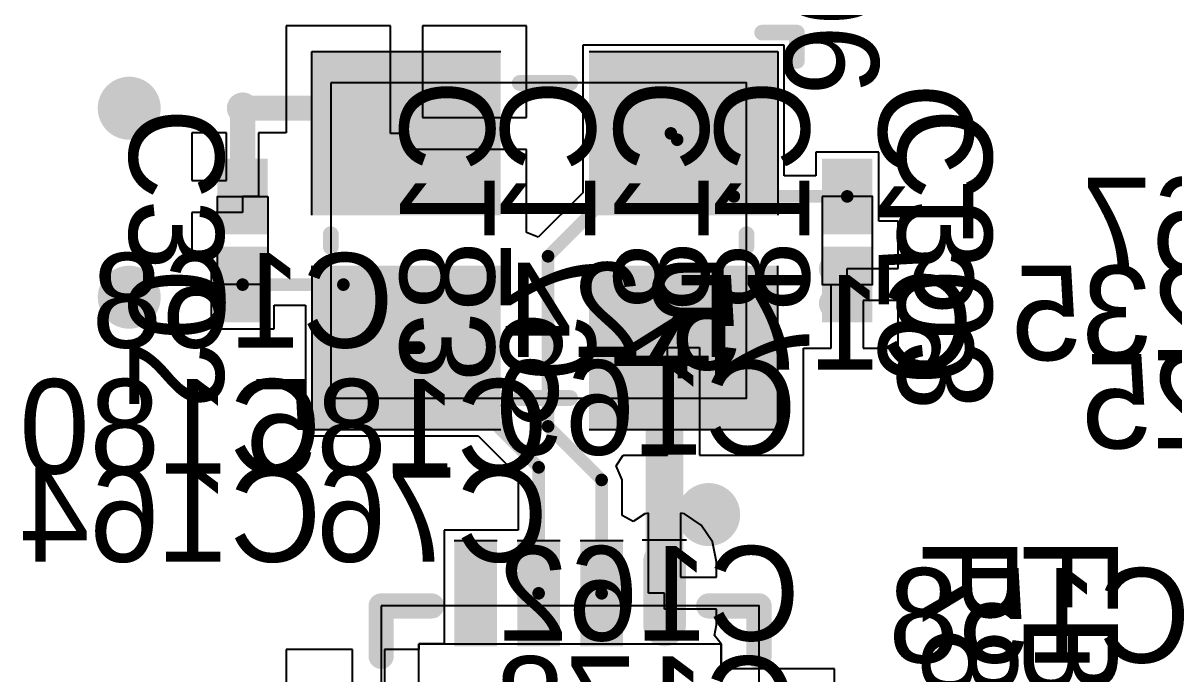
# Model space of a CAD drawing. Header units: millimetres. Extents: x 15 to 122, y 23 to 96.
# Drawn here: x 53.16 to 62.29, y 79.51 to 84.68 of the extents above; entities that cross this region are included whole.
import ezdxf

# ---------------------------------------------------------------- set-up
doc = ezdxf.new("R2010")
doc.units = ezdxf.units.MM
for name, color, linetype in [('BottomLayer', 5, 'Continuous'), ('BottomOverlay', 54, 'Continuous'), ('TopLayer', 1, 'Continuous'), ('TopOverlay', 2, 'Continuous'), ('TopPaste', 8, 'Continuous'), ('TopSolder', 216, 'Continuous'), ('Upper Modules', 80, 'Continuous')]:
    doc.layers.add(name, color=color, linetype=linetype)
doc.styles.get("Standard").update_dxf_attribs({"font": 'ARExthalf2.shx', "width": 0.1})

msp = doc.modelspace()

# ---------------------------------------------------------------- linework, layer by layer
at = {"layer": 'BottomLayer', "const_width": 0.2499995}
for points in [[(53.87498496, 83.99997424, 1), (54.12498192, 83.99997424, 1)], [(53.87498496, 82.4999747, 1), (54.12498192, 82.4999747, 1)]]:
    msp.add_lwpolyline(points, format="xyb", close=True, dxfattribs=at)
at = {"layer": 'TopLayer'}
for p, q in [((56.07300189999999, 84.65399884), (55.2460033, 84.65399884)), ((55.2460033, 84.65399884), (55.2460033, 83.80399799999999)), ((56.07300189999999, 83.80000004), (56.07300189999999, 84.65399884)), ((57.1540005, 84.65399884), (56.3270019, 84.65399884)), ((56.3270019, 84.65399884), (56.3270019, 83.92700004)), ((57.1540005, 83.92700004), (57.1540005, 84.65399884)), ((59.20000098, 84.49999864), (57.60000418, 84.49999864)), ((57.60000418, 84.49999864), (57.60000418, 83.3296149)), ((59.20000098, 83.46235784), (59.20000098, 84.49999864)), ((56.3270019, 83.92700004), (57.1540005, 83.92700004)), ((54.7730045, 83.80399799999999), (54.49600479999999, 83.80399799999999)), ((54.49600479999999, 83.80399799999999), (54.49600479999999, 83.4269985)), ((54.7730045, 83.4269985), (54.7730045, 83.80399799999999)), ((55.2460033, 83.80399799999999), (55.0270045, 83.80399799999999)), ((55.0270045, 83.80399799999999), (55.0270045, 83.2999985)), ((56.2000019, 83.80000004), (56.07300189999999, 83.80000004)), ((56.2000019, 83.67300003999999), (56.2000019, 83.80000004)), ((57.1540005, 83.67300003999999), (56.2000019, 83.67300003999999)), ((57.1540005, 83.01427136), (57.1540005, 83.67300003999999)), ((59.94999948, 83.65000033999999), (59.45000048, 83.65000033999999)), ((59.45000048, 83.65000033999999), (59.45000048, 83.46235784)), ((59.94999948, 83.10399939999999), (59.94999948, 83.65000033999999)), ((54.49600479999999, 83.4269985), (54.7730045, 83.4269985)), ((59.45000048, 83.46235784), (59.20000098, 83.46235784)), ((55.0270045, 83.2999985), (54.90000449999999, 83.2999985)), ((54.90000449999999, 83.2999985), (54.90000449999999, 83.17299849999999)), ((57.60000418, 83.3296149), (57.24639045999999, 82.97600118)), ((54.90000449999999, 83.17299849999999), (54.49600479999999, 83.17299849999999)), ((54.49600479999999, 83.17299849999999), (54.49600479999999, 82.795999)), ((60.10399967999999, 83.10399939999999), (59.94999948, 83.10399939999999)), ((60.10399967999999, 82.7269999), (60.10399967999999, 83.10399939999999)), ((57.20687314, 82.99237147999999), (57.1540005, 83.01427136)), ((57.20687059999999, 82.99236893999999), (57.20687314, 82.99237147999999)), ((57.24639045999999, 82.97600118), (57.20687059999999, 82.99236893999999)), ((54.49600479999999, 82.795999), (54.650005, 82.795999)), ((54.650005, 82.795999), (54.650005, 82.24999806)), ((59.69999997999999, 82.5999999), (59.69999997999999, 82.7269999)), ((59.69999997999999, 82.7269999), (60.10399967999999, 82.7269999)), ((59.57299998, 82.0960004), (59.57299998, 82.5999999)), ((59.57299998, 82.5999999), (59.69999997999999, 82.5999999)), ((55.150004, 82.24999806), (55.150004, 82.43763548)), ((55.150004, 82.43763548), (55.4000035, 82.43763548)), ((55.4000035, 82.43763548), (55.4000035, 81.39999976)), ((60.10399967999999, 82.47299989999999), (59.82699998, 82.47299989999999)), ((59.82699998, 82.47299989999999), (59.82699998, 82.0960004)), ((60.10399967999999, 82.0960004), (60.10399967999999, 82.47299989999999)), ((54.650005, 82.24999806), (55.150004, 82.24999806)), ((58.27300258, 81.24599956), (58.27300258, 82.09999836)), ((58.27300258, 82.09999836), (58.52700257999999, 82.09999836)), ((58.52700257999999, 82.09999836), (58.52700257999999, 81.24599956)), ((59.35400118, 81.24599956), (59.35400118, 82.0960004)), ((59.35400118, 82.0960004), (59.57299998, 82.0960004)), ((59.82699998, 82.0960004), (60.10399967999999, 82.0960004)), ((55.4000035, 81.39999976), (56.77038938, 81.39999976)), ((56.77038938, 81.39999976), (57.087643, 81.08274614)), ((57.86561706, 81.16285266), (57.92117448, 81.24599956)), ((57.92117448, 81.24599956), (58.27300258, 81.24599956)), ((58.52700257999999, 81.24599956), (59.35400118, 81.24599956)), ((57.91236322, 81.04999792), (57.86561706, 81.16285266)), ((57.087643, 81.08274614), (57.087643, 80.64999872)), ((57.91236322, 80.76634849999999), (57.91236322, 81.04999792)), ((58.09237048, 80.78055726), (58.00055709999999, 80.71920863999999)), ((58.12300287999999, 80.78665072), (58.09237048, 80.78055726)), ((58.12300287999999, 80.14999972), (58.12300287999999, 80.78665072)), ((58.40763527999999, 80.78055726), (58.37700288, 80.78665072)), ((58.37700288, 80.78665072), (58.37700288, 80.27699971999999)), ((58.54126976, 80.69126609999999), (58.40763527999999, 80.78055726)), ((58.00055709999999, 80.71920863999999), (57.91236322, 80.76634849999999)), ((58.63056091999999, 80.55763162), (58.54126976, 80.69126609999999)), ((57.087643, 80.64999872), (56.50000384, 80.64999872)), ((56.50000384, 80.64999872), (56.50000384, 79.74999797999999)), ((58.66191722, 80.39999922), (58.63056091999999, 80.55763162)), ((58.66191722, 80.27699971999999), (58.66191722, 80.39999922)), ((58.37700288, 80.27699971999999), (58.66191722, 80.27699971999999)), ((58.25000288, 80.14999972), (58.12300287999999, 80.14999972)), ((58.25000288, 80.02299972), (58.25000288, 80.14999972)), ((58.66191722, 80.02299972), (58.25000288, 80.02299972)), ((58.66191722, 79.90000022), (58.66191722, 80.02299972)), ((58.64533101999999, 79.81661964), (58.66191722, 79.90000022)), ((58.70000706, 79.74999797999999), (58.64533101999999, 79.81661964)), ((55.7730025, 79.70399857999999), (55.2460033, 79.70399857999999)), ((55.2460033, 79.70399857999999), (55.2460033, 79.42699888)), ((55.7730025, 79.42699888), (55.7730025, 79.70399857999999)), ((56.30000424, 79.70399857999999), (56.02700249999999, 79.70399857999999)), ((56.02700249999999, 79.70399857999999), (56.02700249999999, 79.29999887999999)), ((56.30000424, 77.34999769999999), (56.30000424, 79.74999797999999)), ((56.30000424, 79.74999797999999), (58.70000452, 79.74999797999999)), ((56.50000384, 79.74999797999999), (56.30000424, 79.74999797999999)), ((56.30000424, 79.74999797999999), (56.30000424, 79.70399857999999)), ((58.70000452, 79.74999797999999), (58.70000452, 77.34999769999999)), ((58.70000452, 79.54999837999999), (58.70000452, 79.74999797999999)), ((58.70000452, 79.74999797999999), (58.70000706, 79.74999797999999)), ((59.60000272, 79.54999837999999), (58.70000452, 79.54999837999999)), ((59.60000272, 79.0548965), (59.60000272, 79.54999837999999))]:
    msp.add_line(p, q, dxfattribs=at)
for points, const_width in [([(53.87498496, 83.99997424, 1), (54.12498192, 83.99997424, 1)], 0.2499995), ([(56.6375042, 84.12499812, 1), (56.76250268, 84.12499812, 1)], 0.12499848), ([(54.83750526, 83.9999971, 1), (54.96250374, 83.9999971, 1)], 0.12499848), ([(54.8500046, 83.9999971, 1), (54.9500044, 83.9999971, 1)], 0.0999998), ([(54.8500046, 83.9999971, 1), (54.9500044, 83.9999971, 1)], 0.0999998), ([(55.95000494, 83.9999971, 1), (56.05000474, 83.9999971, 1)], 0.0999998), ([(55.95000494, 83.9999971, 1), (56.05000474, 83.9999971, 1)], 0.0999998), ([(56.15000454, 83.79999749999999, 1), (56.25000434, 83.79999749999999, 1)], 0.0999998), ([(58.27499902, 83.79999749999999, 1), (58.32499637999999, 83.79999749999999, 1)], 0.0499999), ([(58.27499902, 83.79999749999999, 1), (58.32499637999999, 83.79999749999999, 1)], 0.0499999), ([(58.32499892, 83.7499976, 1), (58.37499628, 83.7499976, 1)], 0.0499999), ([(58.32499892, 83.7499976, 1), (58.37499628, 83.7499976, 1)], 0.0499999), ([(56.6375042, 83.57499668, 1), (56.76250268, 83.57499668, 1)], 0.12499848), ([(54.8500046, 83.2999985, 1), (54.9500044, 83.2999985, 1)], 0.0999998), ([(54.8500046, 83.2999985, 1), (54.9500044, 83.2999985, 1)], 0.0999998), ([(54.85000714, 83.29999595999999, 1), (54.95000693999999, 83.29999595999999, 1)], 0.0999998), ([(58.77499802, 83.2999985, 1), (58.82499538, 83.2999985, 1)], 0.0499999), ([(58.77499802, 83.2999985, 1), (58.82499538, 83.2999985, 1)], 0.0499999), ([(59.67500384, 83.2999985, 1), (59.72500119999999, 83.2999985, 1)], 0.0499999), ([(57.30000477999999, 82.82500325999999, 1), (57.35000213999999, 82.82500325999999, 1)], 0.0499999), ([(57.30000477999999, 82.82500325999999, 1), (57.35000213999999, 82.82500325999999, 1)], 0.0499999), ([(59.53750093999999, 82.72500092, 1), (59.66249942, 82.72500092, 1)], 0.12499848), ([(53.87498496, 82.4999747, 1), (54.12498192, 82.4999747, 1)], 0.2499995), ([(54.87500836, 82.59999481999999, 1), (54.92500571999999, 82.59999481999999, 1)], 0.0499999), ([(55.67500676, 82.59999481999999, 1), (55.72500411999999, 82.59999481999999, 1)], 0.0499999), ([(55.68500674, 82.59999481999999, 1), (55.71500414, 82.59999481999999, 1)], 0.02999994), ([(59.53750093999999, 82.45000019999999, 1), (59.66249942, 82.45000019999999, 1)], 0.12499848), ([(58.32500654, 82.09999581999999, 1), (58.47500369999999, 82.09999581999999, 1)], 0.1499997), ([(56.17500321999999, 82.09999836, 1), (56.22500058, 82.09999836, 1)], 0.0499999), ([(56.27500302, 82.09999836, 1), (56.32500038, 82.09999836, 1)], 0.0499999), ([(56.27500302, 82.09999836, 1), (56.32500038, 82.09999836, 1)], 0.0499999), ([(56.1850032, 82.09999836, 1), (56.2150006, 82.09999836, 1)], 0.02999994), ([(58.1750043, 81.94999358, 1), (58.32500146, 81.94999358, 1)], 0.1499997), ([(58.1750043, 81.94999358, 1), (58.32500146, 81.94999358, 1)], 0.1499997), ([(57.30000477999999, 81.47499834, 1), (57.35000213999999, 81.47499834, 1)], 0.0499999), ([(57.30000477999999, 81.47499834, 1), (57.35000213999999, 81.47499834, 1)], 0.0499999), ([(57.22500366, 81.14999772, 1), (57.27500102, 81.14999772, 1)], 0.0499999), ([(57.22500366, 81.14999772, 1), (57.27500102, 81.14999772, 1)], 0.0499999), ([(57.7250052, 81.04999792, 1), (57.77500256, 81.04999792, 1)], 0.0499999), ([(57.7250052, 81.04999792, 1), (57.77500256, 81.04999792, 1)], 0.0499999), ([(58.1750043, 80.79999842, 1), (58.32500146, 80.79999842, 1)], 0.1499997), ([(58.1750043, 80.79999842, 1), (58.32500146, 80.79999842, 1)], 0.1499997), ([(58.18750364, 80.79999842, 1), (58.31250212, 80.79999842, 1)], 0.12499848), ([(58.1750043, 80.4749978, 1), (58.32500146, 80.4749978, 1)], 0.1499997), ([(58.18750364, 80.4749978, 1), (58.31250212, 80.4749978, 1)], 0.12499848), ([(58.1750043, 80.39999922, 1), (58.32500146, 80.39999922, 1)], 0.1499997), ([(57.22500366, 80.14999972, 1), (57.27500102, 80.14999972, 1)], 0.0499999), ([(57.7250052, 80.14999972, 1), (57.77500256, 80.14999972, 1)], 0.0499999), ([(58.1750043, 79.90000022, 1), (58.32500146, 79.90000022, 1)], 0.1499997)]:
    msp.add_lwpolyline(points, format="xyb", close=True, dxfattribs=dict(at, const_width=const_width))
for points, const_width in [([(54.90000449999999, 83.2999985), (54.90000449999999, 83.9999971)], 0.1999996), ([(54.90000449999999, 83.9999971), (56.00000484, 83.9999971)], 0.1999996), ([(56.00000484, 83.9999971), (56.20000443999999, 83.79999749999999)], 0.1999996), ([(57.32500346, 82.82500325999999), (58.2999977, 83.79999749999999)], 0.0999998), ([(58.2999977, 83.79999749999999), (58.34999759999999, 83.7499976)], 0.0999998), ([(58.34999759999999, 83.7499976), (58.79999669999999, 83.2999985)], 0.0999998), ([(54.90000449999999, 83.2999985), (54.90000704, 83.29999595999999)], 0.1999996), ([(58.79999669999999, 83.2999985), (59.70000252, 83.2999985)], 0.0999998), ([(57.32500346, 81.47499834), (57.32500346, 82.82500325999999)], 0.0999998), ([(54.90000704, 82.59999481999999), (55.70000544, 82.59999481999999)], 0.0999998), ([(55.70000544, 82.59999481999999), (56.2000019, 82.09999836)], 0.05999988), ([(58.25000288, 81.94999358), (58.40000512, 82.09999581999999)], 0.2999994), ([(56.2000019, 82.09999836), (56.3000017, 82.09999836)], 0.0999998), ([(56.3000017, 82.09999836), (57.25000233999999, 81.14999772)], 0.0999998), ([(58.25000288, 80.79999842), (58.25000288, 81.94999358)], 0.2999994), ([(57.32500346, 81.47499834), (57.75000387999999, 81.04999792)], 0.0999998), ([(57.25000233999999, 80.14999972), (57.25000233999999, 81.14999772)], 0.0999998), ([(57.75000387999999, 80.14999972), (57.75000387999999, 81.04999792)], 0.0999998), ([(58.25000288, 80.4749978), (58.25000288, 80.79999842)], 0.2999994), ([(58.25000288, 80.39999922), (58.25000288, 79.90000022)], 0.2999994)]:
    msp.add_lwpolyline(points, dxfattribs=dict(at, const_width=const_width))
for points in [[(56.9000005, 84.39999884), (55.5000033, 84.39999884), (56.9000005, 83.20000123999999), (55.5000033, 83.20000123999999)], [(59.10000118, 84.39999884), (57.70000398, 84.39999884), (59.10000118, 83.20000123999999), (57.70000398, 83.20000123999999)], [(54.7500048, 83.049999), (55.0500042, 83.049999), (54.7500048, 83.549998), (55.0500042, 83.549998)], [(59.84999968, 83.55000054), (59.55000028, 83.55000054), (59.84999968, 83.05000154), (59.55000028, 83.05000154)], [(54.7500048, 82.34999786), (55.0500042, 82.34999786), (54.7500048, 82.84999685999999), (55.0500042, 82.84999685999999)], [(59.84999968, 82.8499994), (59.55000028, 82.8499994), (59.84999968, 82.3500004), (59.55000028, 82.3500004)], [(56.9000005, 82.69999716), (55.5000033, 82.69999716), (56.9000005, 81.49999955999999), (55.5000033, 81.49999955999999)], [(59.10000118, 82.69999716), (57.70000398, 82.69999716), (59.10000118, 81.49999955999999), (57.70000398, 81.49999955999999)], [(56.60000364, 79.75000052), (56.90000303999999, 79.75000052), (56.60000364, 80.54999892), (56.90000303999999, 80.54999892)], [(57.10000264, 79.75000052), (57.40000204, 79.75000052), (57.10000264, 80.54999892), (57.40000204, 80.54999892)], [(57.60000418, 79.75000052), (57.90000358, 79.75000052), (57.60000418, 80.54999892), (57.90000358, 80.54999892)]]:
    msp.add_solid(points, dxfattribs=at)
at = {"layer": 'TopOverlay'}
for points, const_width in [([(59.02500259999999, 84.59999844), (59.30000331999999, 84.59999844)], 0.12500102), ([(59.30000331999999, 84.37500016), (59.30000331999999, 84.59999844)], 0.12500102), ([(57.10000264, 84.19999924), (57.50000184, 84.19999924)], 0.12500102), ([(55.6000031, 82.89999929999999), (55.6000031, 82.9999991)], 0.12500102), ([(58.90000157999999, 82.89999929999999), (58.90000157999999, 82.9999991)], 0.12500102), ([(57.10000264, 81.69999915999999), (57.50000184, 81.69999915999999)], 0.12500102), ([(56.0000023, 79.64999818), (56.0000023, 80.04999738)], 0.1999996), ([(56.0000023, 80.04999738), (56.40000149999999, 80.04999738)], 0.1999996), ([(58.60000218, 80.04999738), (59.00000137999999, 80.04999738)], 0.1999996), ([(59.00000137999999, 79.64999818), (59.00000137999999, 80.04999738)], 0.1999996)]:
    msp.add_lwpolyline(points, dxfattribs=dict(at, const_width=const_width))
for points, const_width in [([(58.99375298, 84.59999844, 1), (59.05625222, 84.59999844, 1)], 0.06249924), ([(59.2687537, 84.59999844, 1), (59.33125294, 84.59999844, 1)], 0.06249924), ([(59.2687537, 84.59999844, 1), (59.33125294, 84.59999844, 1)], 0.06249924), ([(59.2687537, 84.37500016, 1), (59.33125294, 84.37500016, 1)], 0.06249924), ([(57.06875302, 84.19999924, 1), (57.13125226, 84.19999924, 1)], 0.06249924), ([(57.46875222, 84.19999924, 1), (57.53125146, 84.19999924, 1)], 0.06249924), ([(55.56875348, 82.9999991, 1), (55.63125272, 82.9999991, 1)], 0.06249924), ([(58.86875196, 82.9999991, 1), (58.9312512, 82.9999991, 1)], 0.06249924), ([(55.56875348, 82.89999929999999, 1), (55.63125272, 82.89999929999999, 1)], 0.06249924), ([(58.86875196, 82.89999929999999, 1), (58.9312512, 82.89999929999999, 1)], 0.06249924), ([(57.06875302, 81.69999915999999, 1), (57.13125226, 81.69999915999999, 1)], 0.06249924), ([(57.46875222, 81.69999915999999, 1), (57.53125146, 81.69999915999999, 1)], 0.06249924), ([(58.7250032, 80.77499974, 1), (58.47500116, 80.77499974, 1)], 0.2499995), ([(58.41250192, 80.77499974, 1), (58.5375004, 80.77499974, 1)], 0.12499848), ([(58.66250396, 80.77499974, 1), (58.78750244, 80.77499974, 1)], 0.12499848), ([(55.9500024, 80.04999738, 1), (56.05000219999999, 80.04999738, 1)], 0.0999998), ([(55.9500024, 80.04999738, 1), (56.05000219999999, 80.04999738, 1)], 0.0999998), ([(56.3500016, 80.04999738, 1), (56.4500014, 80.04999738, 1)], 0.0999998), ([(58.55000227999999, 80.04999738, 1), (58.65000208, 80.04999738, 1)], 0.0999998), ([(58.95000148, 80.04999738, 1), (59.05000128, 80.04999738, 1)], 0.0999998), ([(58.95000148, 80.04999738, 1), (59.05000128, 80.04999738, 1)], 0.0999998), ([(55.9500024, 79.64999818, 1), (56.05000219999999, 79.64999818, 1)], 0.0999998), ([(58.95000148, 79.64999818, 1), (59.05000128, 79.64999818, 1)], 0.0999998)]:
    msp.add_lwpolyline(points, format="xyb", close=True, dxfattribs=dict(at, const_width=const_width))
at = {"layer": 'TopPaste', "const_width": 0.2999994}
msp.add_lwpolyline([(58.25000288, 80.39999922), (58.25000288, 79.90000022)], dxfattribs=at)
msp.add_lwpolyline([(58.25000288, 80.39999922), (58.25000288, 79.90000022)], dxfattribs=at)
at = {"layer": 'TopPaste', "const_width": 0.1499997}
for points in [[(58.1750043, 80.39999922, 1), (58.32500146, 80.39999922, 1)], [(58.1750043, 80.39999922, 1), (58.32500146, 80.39999922, 1)], [(58.1750043, 79.90000022, 1), (58.32500146, 79.90000022, 1)], [(58.1750043, 79.90000022, 1), (58.32500146, 79.90000022, 1)]]:
    msp.add_lwpolyline(points, format="xyb", close=True, dxfattribs=at)
at = {"layer": 'TopPaste'}
for points in [[(56.9000005, 84.39999884), (55.5000033, 84.39999884), (56.9000005, 83.20000123999999), (55.5000033, 83.20000123999999)], [(56.9000005, 84.39999884), (55.5000033, 84.39999884), (56.9000005, 83.20000123999999), (55.5000033, 83.20000123999999)], [(59.10000118, 84.39999884), (57.70000398, 84.39999884), (59.10000118, 83.20000123999999), (57.70000398, 83.20000123999999)], [(59.10000118, 84.39999884), (57.70000398, 84.39999884), (59.10000118, 83.20000123999999), (57.70000398, 83.20000123999999)], [(54.7500048, 83.049999), (55.0500042, 83.049999), (54.7500048, 83.549998), (55.0500042, 83.549998)], [(54.7500048, 83.049999), (55.0500042, 83.049999), (54.7500048, 83.549998), (55.0500042, 83.549998)], [(59.84999968, 83.55000054), (59.55000028, 83.55000054), (59.84999968, 83.05000154), (59.55000028, 83.05000154)], [(59.84999968, 83.55000054), (59.55000028, 83.55000054), (59.84999968, 83.05000154), (59.55000028, 83.05000154)], [(54.7500048, 82.34999786), (55.0500042, 82.34999786), (54.7500048, 82.84999685999999), (55.0500042, 82.84999685999999)], [(54.7500048, 82.34999786), (55.0500042, 82.34999786), (54.7500048, 82.84999685999999), (55.0500042, 82.84999685999999)], [(59.84999968, 82.8499994), (59.55000028, 82.8499994), (59.84999968, 82.3500004), (59.55000028, 82.3500004)], [(59.84999968, 82.8499994), (59.55000028, 82.8499994), (59.84999968, 82.3500004), (59.55000028, 82.3500004)], [(56.9000005, 82.69999716), (55.5000033, 82.69999716), (56.9000005, 81.49999955999999), (55.5000033, 81.49999955999999)], [(56.9000005, 82.69999716), (55.5000033, 82.69999716), (56.9000005, 81.49999955999999), (55.5000033, 81.49999955999999)], [(59.10000118, 82.69999716), (57.70000398, 82.69999716), (59.10000118, 81.49999955999999), (57.70000398, 81.49999955999999)], [(59.10000118, 82.69999716), (57.70000398, 82.69999716), (59.10000118, 81.49999955999999), (57.70000398, 81.49999955999999)], [(56.60000364, 79.75000052), (56.90000303999999, 79.75000052), (56.60000364, 80.54999892), (56.90000303999999, 80.54999892)], [(56.60000364, 79.75000052), (56.90000303999999, 79.75000052), (56.60000364, 80.54999892), (56.90000303999999, 80.54999892)], [(57.10000264, 79.75000052), (57.40000204, 79.75000052), (57.10000264, 80.54999892), (57.40000204, 80.54999892)], [(57.10000264, 79.75000052), (57.40000204, 79.75000052), (57.10000264, 80.54999892), (57.40000204, 80.54999892)], [(57.60000418, 79.75000052), (57.90000358, 79.75000052), (57.60000418, 80.54999892), (57.90000358, 80.54999892)], [(57.60000418, 79.75000052), (57.90000358, 79.75000052), (57.60000418, 80.54999892), (57.90000358, 80.54999892)]]:
    msp.add_solid(points, dxfattribs=at)
at = {"layer": 'TopSolder', "const_width": 0.33999932}
msp.add_lwpolyline([(58.25000288, 80.39999922), (58.25000288, 79.90000022)], dxfattribs=at)
msp.add_lwpolyline([(58.25000288, 80.39999922), (58.25000288, 79.90000022)], dxfattribs=at)
at = {"layer": 'TopSolder', "const_width": 0.16999966}
for points in [[(58.16500431999999, 80.39999922, 1), (58.33500144, 80.39999922, 1)], [(58.16500431999999, 80.39999922, 1), (58.33500144, 80.39999922, 1)], [(58.16500431999999, 79.90000022, 1), (58.33500144, 79.90000022, 1)], [(58.16500431999999, 79.90000022, 1), (58.33500144, 79.90000022, 1)]]:
    msp.add_lwpolyline(points, format="xyb", close=True, dxfattribs=at)
at = {"layer": 'TopSolder'}
for points in [[(56.95000039999999, 84.44999874), (55.4500034, 84.44999874), (56.95000039999999, 83.15000133999999), (55.4500034, 83.15000133999999)], [(56.95000039999999, 84.44999874), (55.4500034, 84.44999874), (56.95000039999999, 83.15000133999999), (55.4500034, 83.15000133999999)], [(59.15000108, 84.44999874), (57.65000408, 84.44999874), (59.15000108, 83.15000133999999), (57.65000408, 83.15000133999999)], [(59.15000108, 84.44999874), (57.65000408, 84.44999874), (59.15000108, 83.15000133999999), (57.65000408, 83.15000133999999)], [(54.7000049, 82.9999991), (55.1000041, 82.9999991), (54.7000049, 83.59999789999999), (55.1000041, 83.59999789999999)], [(54.7000049, 82.9999991), (55.1000041, 82.9999991), (54.7000049, 83.59999789999999), (55.1000041, 83.59999789999999)], [(59.89999958, 83.60000044), (59.50000038, 83.60000044), (59.89999958, 83.00000164), (59.50000038, 83.00000164)], [(59.89999958, 83.60000044), (59.50000038, 83.60000044), (59.89999958, 83.00000164), (59.50000038, 83.00000164)], [(54.7000049, 82.29999796), (55.1000041, 82.29999796), (54.7000049, 82.89999676), (55.1000041, 82.89999676)], [(54.7000049, 82.29999796), (55.1000041, 82.29999796), (54.7000049, 82.89999676), (55.1000041, 82.89999676)], [(59.89999958, 82.89999929999999), (59.50000038, 82.89999929999999), (59.89999958, 82.3000005), (59.50000038, 82.3000005)], [(59.89999958, 82.89999929999999), (59.50000038, 82.89999929999999), (59.89999958, 82.3000005), (59.50000038, 82.3000005)], [(56.95000039999999, 82.74999706), (55.4500034, 82.74999706), (56.95000039999999, 81.44999965999999), (55.4500034, 81.44999965999999)], [(56.95000039999999, 82.74999706), (55.4500034, 82.74999706), (56.95000039999999, 81.44999965999999), (55.4500034, 81.44999965999999)], [(59.15000108, 82.74999706), (57.65000408, 82.74999706), (59.15000108, 81.44999965999999), (57.65000408, 81.44999965999999)], [(59.15000108, 82.74999706), (57.65000408, 82.74999706), (59.15000108, 81.44999965999999), (57.65000408, 81.44999965999999)], [(56.58000368, 79.73000056), (56.92000299999999, 79.73000056), (56.58000368, 80.56999888), (56.92000299999999, 80.56999888)], [(56.58000368, 79.73000056), (56.92000299999999, 79.73000056), (56.58000368, 80.56999888), (56.92000299999999, 80.56999888)], [(57.08000268, 79.73000056), (57.420002, 79.73000056), (57.08000268, 80.56999888), (57.420002, 80.56999888)], [(57.08000268, 79.73000056), (57.420002, 79.73000056), (57.08000268, 80.56999888), (57.420002, 80.56999888)], [(57.58000422, 79.73000056), (57.92000354, 79.73000056), (57.58000422, 80.56999888), (57.92000354, 80.56999888)], [(57.58000422, 79.73000056), (57.92000354, 79.73000056), (57.58000422, 80.56999888), (57.92000354, 80.56999888)]]:
    msp.add_solid(points, dxfattribs=at)
at = {"layer": 'Upper Modules'}
for p, q in [((55.4500034, 83.15000133999999), (55.4500034, 84.44999874)), ((55.4500034, 84.44999874), (56.95000039999999, 84.44999874)), ((57.65000408, 84.44999874), (59.15000108, 84.44999874)), ((59.15000108, 84.44999874), (59.15000108, 83.15000133999999)), ((55.4500034, 82.74999706), (55.4500034, 81.44999965999999)), ((59.15000108, 81.44999965999999), (59.15000108, 82.74999706)), ((55.4500034, 81.44999965999999), (56.95000039999999, 81.44999965999999)), ((57.65000408, 81.44999965999999), (59.15000108, 81.44999965999999)), ((56.58000368, 80.56999888), (56.92000299999999, 80.56999888)), ((57.08000268, 80.56999888), (57.420002, 80.56999888)), ((57.58000422, 80.56999888), (57.92000354, 80.56999888)), ((58.07100953938215, 80.573579325003), (58.42520846767181, 80.573579325003))]:
    msp.add_line(p, q, dxfattribs=at)
for points in [[(55.6000031, 84.19999924), (55.6000031, 81.69999915999999), (58.90000157999999, 81.69999915999999), (58.90000157999999, 84.19999924)], [(55.1000041, 83.29999849999999), (55.1000041, 82.59999736), (54.7000049, 82.59999736), (54.7000049, 83.29999849999999)], [(59.50000038, 83.30000104), (59.50000038, 82.5999999), (59.89999958, 82.5999999), (59.89999958, 83.30000104)], [(56.00000229999999, 80.04999738), (56.00000229999999, 77.0499983), (59.00000138, 77.0499983), (59.00000138, 80.04999738)]]:
    msp.add_lwpolyline(points, close=True, dxfattribs=at)

# ---------------------------------------------------------------- texts
at = {"layer": 'BottomOverlay', "text_generation_flag": 2}
for s, rotation, p in [('C183', 90, (56.9000005, 84.225003)), ('C179', 90, (57.70000143999999, 84.22500045999999)), ('C184', 90, (58.59999964, 84.22500045999999)), ('C187', 90, (59.40000058, 84.22500045999999)), ('C159', 90, (60.70000052, 84.19999924)), ('R67', 360, (63.40000019999999, 82.69999969999999)), ('C168', 360, (56.09999955999999, 82.1000009)), ('R24', 360, (58.80000178, 82.02500232)), ('C235', 360, (63.40000019999999, 82.00000109999999)), ('C175', 360, (60.70000052, 81.92500251999999)), ('R25', 360, (63.40000019999999, 81.29999996)), ('C169', 360, (59.30000078, 81.25000005999999)), ('C180', 360, (55.52499943999999, 81.10000036)), ('C185', 360, (57.32500091999999, 81.10000036)), ('C164', 360, (55.52499943999999, 80.40000176)), ('C76', 360, (57.32500091999999, 80.40000176)), ('C162', 360, (59.32499945999999, 79.7749992)), ('C158', 360, (62.42500088, 79.60000081999999)), ('C178', 360, (59.30000078, 78.89999968))]:
    msp.add_text(s, height=0.75000104, rotation=rotation, dxfattribs=at).set_placement(p)
at = {"layer": 'TopOverlay'}
for s, p in [('C106', (59.20000098, 86.49999971999999)), ('C302', (54.00000376, 83.9999971)), ('C303', (60.10000426, 83.9999971)), ('R83', (60.30000132, 80.59999628)), ('FB15', (61.10000226, 80.59999628))]:
    msp.add_text(s, height=0.75000104, rotation=270, dxfattribs=at).set_placement(p)

doc.saveas('drawing.dxf')
